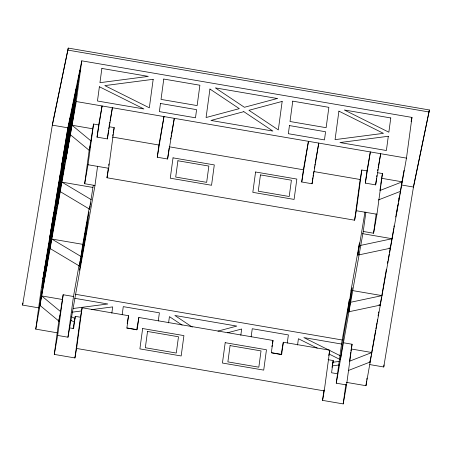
<?xml version="1.0" encoding="UTF-8"?>
<svg xmlns="http://www.w3.org/2000/svg" width="452" height="452" viewBox="0 0 452 452"><rect width="100%" height="100%" fill="white"/><g stroke="black" fill="none" stroke-linecap="round" stroke-linejoin="round"><path stroke-width="0.68" d="M39.301 307.959L22.6 305.094L22.877 303.06M346.277 382.335L365.962 385.709L406.467 158.121L411.97 117.413L81.784 60.834L67.856 127.814L52.381 125.159L68.252 48.087L429.4 109.972L413.529 187.049L401.416 184.97M57.494 332.853L35.77 329.129L41.279 288.421L67.856 127.814M35.77 329.129L76.275 101.542L81.784 60.834M343.136 342.712L352.074 344.243L346.571 384.951L343.198 403.913L322.558 400.376L324.248 390.895L329.751 350.187L283.319 342.232L281.669 354.441L271.347 352.673L273.002 340.463L138.86 317.479L137.21 329.689L126.893 327.92L128.543 315.711L82.111 307.75L76.603 348.458L74.919 357.944L54.28 354.408L59.133 318.53M39.991 305.422L58.975 321.169L59.709 315.745M58.975 321.169L63.161 294.732L73.478 296.501L67.975 337.209L57.658 335.44L63.161 294.732M67.975 337.209L94.976 185.484L84.66 183.715L89.513 147.838M70.371 134.73L89.355 150.476L89.999 145.73M90.18 144.374L90.366 143.013M89.355 150.476L93.541 124.04L98.7 124.927L97.044 137.137L107.367 138.905L112.39 107.729L110.102 120.599M84.66 183.715L88.033 164.748L93.541 124.04M50.115 248.527L79.422 266.042L80.066 261.29M80.247 259.934L80.433 258.578M79.422 266.042L82.761 244.346L89.123 208.615M60.246 191.625L89.547 209.146L90.004 205.75M90.191 204.394L90.372 203.038M74.919 357.944L80.422 317.236L75.264 316.349L73.614 328.564L69.484 327.858M89.547 209.146L93.253 185.382M94.976 185.484L97.592 166.166M107.367 138.905L108.559 130.086M108.74 128.73L108.926 127.374M378.138 167.924L380.674 153.703L375.646 184.879L365.329 183.111L366.979 170.901L361.82 170.014L356.317 210.722L354.628 220.203L106.983 177.766L108.288 168.11M108.661 165.347L108.847 163.969M106.983 177.766L108.672 168.285L114.175 127.577L109.017 126.696M111.836 313.157L112.678 306.902L91.264 309.688M122.17 314.778L123.272 306.637L159.386 312.824L158.285 320.965M157.268 157.228L158.923 145.019L163.986 116.571L157.268 157.228L167.59 158.997L174.302 118.339L171.585 133.6M167.59 158.997L169.054 148.143M168.585 322.886L169.432 316.632L182.099 325.09M240.814 335.26L241.662 329.005L227.418 332.813M251.154 336.881L252.256 328.74L288.37 334.926L287.269 343.068M301.727 181.987L303.377 169.771L308.445 141.323L301.727 181.987L312.049 183.755L318.762 143.092L315.304 162.522M312.049 183.755L312.874 177.647M313.055 176.291L313.242 174.935M313.422 173.574L313.609 172.218M297.569 344.983L298.41 338.729L317.219 348.113M322.558 400.376L323.96 390.031M328.067 359.673L333.226 360.555L331.57 372.77L337.763 373.827M354.628 220.203L360.131 179.495L361.82 170.014M346.571 384.951L336.254 383.183L341.757 342.475L349.351 299.8L347.701 312.016M340.475 359.476L343.774 335.051L352.215 287.636L348.91 312.061M349.39 302.529L351.04 290.32L359.481 242.905L357.826 255.114L364.962 212.084M336.254 383.183L363.255 231.458L365.871 212.135M343.198 403.913L345.808 384.596M350.317 355.769L349.582 361.193L371.872 352.52L351.232 348.984L350.955 351.018M350.498 354.413L350.775 352.374M375.646 184.879L376.561 178.094M376.748 176.738L376.928 175.382M363.255 231.458L373.578 233.226L376.188 213.903M380.601 185.755L379.962 190.507L402.246 181.828L381.612 178.291M380.787 184.399L381.522 178.969M373.578 233.226L376.951 214.259L382.454 173.551L377.296 172.664M365.962 385.709L366.617 380.878M366.804 379.499L366.99 378.121M369.979 361.995L370.165 360.639M378.601 313.225L378.793 311.835M380.2 304.422L380.013 305.778L381.494 297.478M386.381 269.194L381.737 296.094M387.793 261.748L387.607 263.104L387.856 261.719M393.517 229.915L393.698 228.554M393.884 227.198L394.065 225.842M404.009 170.302L399.845 194.354M369.826 364.594L383.748 366.979L384.019 364.945M97.044 137.137L102.073 105.96L98.7 124.927M365.329 183.111L370.352 151.934L366.979 170.901M22.6 305.094L52.658 123.125L68.252 48.087M383.748 366.979L413.687 185.704M395.709 217.005L395.946 215.621M396.178 214.231L396.41 212.841M396.862 210.83L396.167 214.994L398.252 203.298M397.093 209.44L397.325 208.056M397.557 206.666L397.788 205.276M398.833 199.027L399.065 197.643M54.28 354.408L57.658 335.44M73.478 296.501L78.993 265.527M73.094 328.542L75.264 316.349M109.135 126.018L109.378 124.662M109.621 123.306L109.859 121.955M80.422 317.236L82.111 307.75M112.729 135.707L112.972 134.351M113.209 132.995L114.175 127.577M127.181 323.344L128.543 315.711M136.64 329.966L138.86 317.479M170.596 139.154L170.845 137.764M171.093 136.38L171.336 134.99M271.889 346.707L272.138 345.322M272.381 343.932L273.002 340.463M281.099 354.724L283.319 342.232M314.315 168.071L314.564 166.681M314.807 165.296L315.055 163.906M328.79 355.605L329.751 350.187M332.017 367.329L332.26 365.973M332.502 364.617L333.226 360.555M377.657 170.636L377.9 169.28M351.475 347.628L352.074 344.243M381.731 177.613L382.454 173.551M370.013 361.984L371.115 355.792M371.358 354.413L375.646 330.322M375.889 328.949L376.991 322.756M388.104 260.335L389.212 254.114M389.454 252.73L393.393 230.605M398.5 201.925L399.602 195.727M378.064 315.931L378.335 314.575M376.267 326.09L376.539 324.739M411.111 121.56L411.97 117.413M413.8 185.009L429.4 109.972M378.273 199.987L400.562 191.309M348.548 370.425L370.182 362.001M218 331.107L236.775 326.084L174.867 315.479L192.298 327.112M359.515 245.634L392.121 238.724L362.544 233.656M358.509 254.973L390.432 248.21L389.059 247.973M350.746 302.241L381.996 295.625L351.04 290.32M348.379 311.869L380.307 305.106L378.934 304.868M73.252 308.479L107.796 303.987L74.778 298.326M71.919 312.208L81.592 310.948M332.553 362.284L339.463 361.385M332.604 365.832L339.514 364.933M67.981 50.121L429.123 112.006M76.275 101.542L406.467 158.121M92.694 128.786L72.06 125.249L91.044 140.996M112.486 137.063L158.923 145.019M169.24 146.787L303.377 169.771M313.699 171.54L360.131 179.495M88.033 164.748L108.672 168.285M356.317 210.722L376.951 214.259M92.886 187.45L61.93 182.145L91.236 199.66M82.761 244.346L51.805 239.04L81.111 256.555M75.337 294.258L342.271 340M341.678 344.062L303.846 337.582L340.203 355.718M62.314 299.473L41.68 295.936L60.664 311.688M126.775 328.062L136.493 329.728M271.725 352.899L281.449 354.566M76.603 348.458L324.248 390.895M329.129 354.057L339.785 359.374M71.218 316.637L74.975 318.513M70.794 320.287L74.557 322.163M41.624 291.845L39.697 306.094L47.29 263.42L41.624 291.845M44.104 273.528L42.177 287.771L51.697 230.853L44.104 273.528M52.483 223.514L51.404 231.526L42.963 278.94L52.483 223.514M54.031 212.095L49.918 236.921L54.031 212.095M52.262 228.147L48.409 256.64L42.742 285.065L52.262 228.147M54.189 213.898L53.093 222.039L57.568 194.936L54.189 213.898M56.24 198.727L54.743 209.83L58.116 190.863L60.319 174.579L56.24 198.727M50.923 241.052L49.822 249.193L56.833 207.863L50.923 241.052M54.229 216.627L51.477 236.984L57.381 203.79L60.133 183.439L54.229 216.627M59.252 185.45L58.155 193.592L64.902 155.663L66.003 147.522L59.252 185.45M62.009 165.099L59.805 181.382L66.557 143.448L68.755 127.165L62.009 165.099M58.523 198.383L57.421 206.524L64.427 165.189L58.523 198.383M61.822 173.958L59.071 194.309L64.975 161.121L67.727 140.764L61.822 173.958M67.693 138.035L66.591 146.177L71.066 119.068L67.693 138.035M70.444 117.684L68.241 133.967L71.619 115L73.122 103.898L70.444 117.684M69.139 133.317L65.291 161.816L74.812 104.892L69.139 133.317M72.755 109.587L71.653 117.729L80.094 70.314L72.755 109.587M74.281 98.299L73.309 105.519L76.439 87.908L74.281 98.299M75.377 102.186L73.45 116.435L65.856 159.11L75.377 102.186M77.857 83.869L75.93 98.118L70.263 126.543L77.857 83.869M99.389 86.756L97.462 101.005L143.9 108.96L99.389 86.756M101.87 68.438L99.943 82.688L148.301 76.394L101.87 68.438M82.23 249.781L79.479 270.132L86.23 232.204L88.982 211.852L82.23 249.781M82.795 247.074L80.597 263.358L85.66 234.91L87.863 218.627L82.795 247.074M153.183 79.315L149.329 107.813L104.824 85.609L153.183 79.315M160.477 103.474L159.375 111.616L195.49 117.802L196.592 109.661L160.477 103.474M163.777 79.049L161.025 99.4L197.14 105.593L199.891 85.236L163.777 79.049M142.646 328.536L139.894 348.893L181.167 355.967L183.919 335.61L142.646 328.536M147.527 331.457L145.329 347.741L176.28 353.046L178.483 336.763L147.527 331.457M173.026 157.85L170.268 178.201L211.547 185.275L214.299 164.918L173.026 157.85M177.907 160.765L175.704 177.048L206.66 182.354L208.864 166.07L177.907 160.765M209.937 89.038L206.084 117.537L239.311 108.649L209.937 89.038M225.192 342.684L222.44 363.035L263.714 370.109L266.465 349.758L225.192 342.684M230.074 345.605L227.876 361.888L258.832 367.188L261.03 350.91L230.074 345.605M255.572 171.992L252.821 192.349L294.094 199.417L296.845 179.065L255.572 171.992M260.454 174.913L258.25 191.196L289.207 196.501L291.41 180.218L260.454 174.913M282.167 101.417L278.313 129.91L248.939 110.299L282.167 101.417M289.455 125.577L288.353 133.719L324.468 139.905L325.57 131.764L289.455 125.577M292.76 101.152L290.009 121.503L326.124 127.696L328.875 107.339L292.76 101.152M338.915 111.141L335.062 139.64L383.426 133.346L338.915 111.141M388.308 136.267L386.381 150.516L339.949 142.555L388.308 136.267M390.782 117.949L388.856 132.199L344.351 109.994L390.782 117.949M67.308 131.882L61.512 166.895L70.354 117.226L67.308 131.882M377.482 319.999L377.239 321.378L377.482 319.999M277.279 98.496L244.419 107.282L215.372 87.891L277.279 98.496M243.826 111.667L210.965 120.458L272.878 131.063L243.826 111.667"/></g></svg>
